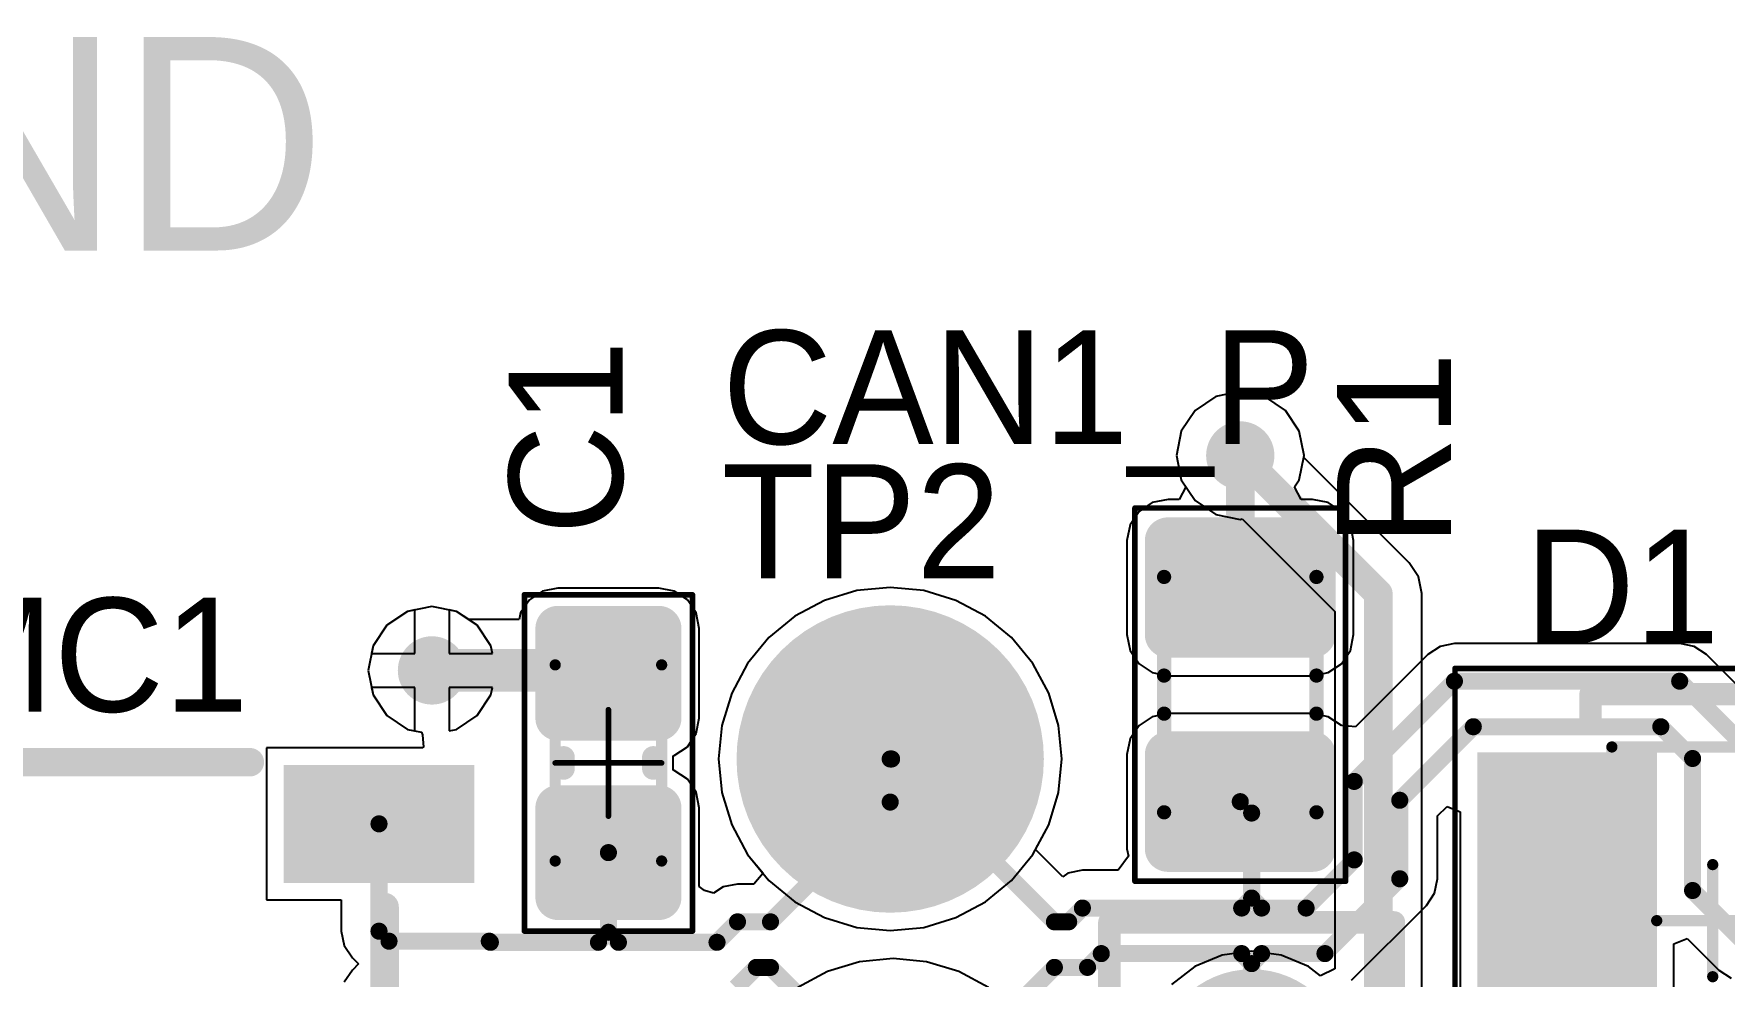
# Model space of a CAD drawing. Header units: millimetres. Extents: x 0 to 3.1, y 0 to 2.57.
# Drawn here: x 1.55 to 2.144, y 1.643 to 1.974 of the extents above; entities that cross this region are included whole.
import ezdxf

# ---------------------------------------------------------------- set-up
doc = ezdxf.new("R2010")
doc.units = ezdxf.units.MM
doc.header["$MEASUREMENT"] = 0
for name, color, linetype in [('BottomLayer', 5, 'Continuous'), ('BottomSolder', 6, 'Continuous'), ('Mechanical13', 56, 'Continuous'), ('Mechanical15', 56, 'Continuous'), ('Mechanical4', 56, 'Continuous'), ('MultiLayer', 9, 'Continuous'), ('PadHoleLayer', 156, 'Continuous'), ('TopLayer', 1, 'Continuous'), ('TopOverlay', 2, 'Continuous'), ('TopPaste', 8, 'Continuous'), ('TopSolder', 216, 'Continuous'), ('ViaHoleLayer', 16, 'Continuous')]:
    doc.layers.add(name, color=color, linetype=linetype)

# ---------------------------------------------------------------- blocks, each defined once
blk = doc.blocks.new('TESTPOINT_LOOP_22')
at = {"layer": 'BottomLayer', "const_width": 0.05}
blk.add_lwpolyline([(-0.025, 0.007, 1), (0.025, 0.007, 1)], format="xyb", close=True, dxfattribs=at)
at = {"layer": 'BottomSolder', "const_width": 0.054}
blk.add_lwpolyline([(-0.027, 0.007, 1), (0.027, 0.007, 1)], format="xyb", close=True, dxfattribs=at)
at = {"layer": 'MultiLayer', "const_width": 0.05}
blk.add_lwpolyline([(-0.025, 0.007, 1), (0.025, 0.007, 1)], format="xyb", close=True, dxfattribs=at)
at = {"layer": 'PadHoleLayer', "const_width": 0.02008}
blk.add_lwpolyline([(-0.01004, 0.007, 1), (0.01004, 0.007, 1)], format="xyb", close=True, dxfattribs=at)
at = {"layer": 'TopLayer', "const_width": 0.05}
blk.add_lwpolyline([(-0.025, 0.007, 1), (0.025, 0.007, 1)], format="xyb", close=True, dxfattribs=at)
at = {"layer": 'TopSolder', "const_width": 0.054}
blk.add_lwpolyline([(-0.027, 0.007, 1), (0.027, 0.007, 1)], format="xyb", close=True, dxfattribs=at)
blk = doc.blocks.new('RESC2012X60N_28')
at = {"layer": 'Mechanical15', "const_width": 0.00197}
for points in [[(-0.06555, 0.03701), (-0.06555, -0.03701)], [(-0.06555, 0.03701), (0.06555, 0.03701)], [(0.06555, 0.03701), (0.06555, -0.03701)], [(-0.06555, -0.03701), (0.06555, -0.03701)]]:
    blk.add_lwpolyline(points, dxfattribs=at)
at = {"layer": 'Mechanical15', "const_width": 0.000984}
for points in [[(-0.06604, 0.03701, 1), (-0.06506, 0.03701, 1)], [(-0.06604, 0.03701, 1), (-0.06506, 0.03701, 1)], [(0.06506, 0.03701, 1), (0.06604, 0.03701, 1)], [(0.06506, 0.03701, 1), (0.06604, 0.03701, 1)], [(-0.06604, -0.03701, 1), (-0.06506, -0.03701, 1)], [(-0.06604, -0.03701, 1), (-0.06506, -0.03701, 1)], [(0.06506, -0.03701, 1), (0.06604, -0.03701, 1)], [(0.06506, -0.03701, 1), (0.06604, -0.03701, 1)]]:
    blk.add_lwpolyline(points, format="xyb", close=True, dxfattribs=at)
at = {"layer": 'Mechanical4', "const_width": 0.005}
for points in [[(-0.04134, 0.02677), (-0.04134, -0.02677)], [(-0.04134, 0.02677), (0.04134, 0.02677)], [(-0.04134, 0.02677), (-0.04134, -0.02677)], [(-0.04134, 0.02677), (0.04134, 0.02677)], [(0.04134, 0.02677), (0.04134, -0.02677)], [(0.04134, 0.02677), (0.04134, -0.02677)], [(-0.04134, -0.02677), (0.04134, -0.02677)], [(-0.04134, -0.02677), (0.04134, -0.02677)]]:
    blk.add_lwpolyline(points, dxfattribs=at)
at = {"layer": 'Mechanical4', "const_width": 0.0025}
for points in [[(-0.04259, 0.02677, 1), (-0.04009, 0.02677, 1)], [(-0.04259, 0.02677, 1), (-0.04009, 0.02677, 1)], [(-0.04259, 0.02677, 1), (-0.04009, 0.02677, 1)], [(-0.04259, 0.02677, 1), (-0.04009, 0.02677, 1)], [(0.04009, 0.02677, 1), (0.04259, 0.02677, 1)], [(0.04009, 0.02677, 1), (0.04259, 0.02677, 1)], [(0.04009, 0.02677, 1), (0.04259, 0.02677, 1)], [(0.04009, 0.02677, 1), (0.04259, 0.02677, 1)], [(-0.04259, -0.02677, 1), (-0.04009, -0.02677, 1)], [(-0.04259, -0.02677, 1), (-0.04009, -0.02677, 1)], [(-0.04259, -0.02677, 1), (-0.04009, -0.02677, 1)], [(-0.04259, -0.02677, 1), (-0.04009, -0.02677, 1)], [(0.04009, -0.02677, 1), (0.04259, -0.02677, 1)], [(0.04009, -0.02677, 1), (0.04259, -0.02677, 1)], [(0.04009, -0.02677, 1), (0.04259, -0.02677, 1)], [(0.04009, -0.02677, 1), (0.04259, -0.02677, 1)]]:
    blk.add_lwpolyline(points, format="xyb", close=True, dxfattribs=at)
at = {"layer": 'TopLayer', "const_width": 0.00413}
for points in [[(-0.0562, 0.02539, 1), (-0.05207, 0.02539, 1)], [(-0.02313, 0.02539, 1), (-0.019, 0.02539, 1)], [(0.019, 0.02539, 1), (0.02313, 0.02539, 1)], [(0.05207, 0.02539, 1), (0.0562, 0.02539, 1)], [(-0.0562, -0.02539, 1), (-0.05207, -0.02539, 1)], [(-0.02313, -0.02539, 1), (-0.019, -0.02539, 1)], [(0.019, -0.02539, 1), (0.02313, -0.02539, 1)], [(0.05207, -0.02539, 1), (0.0562, -0.02539, 1)]]:
    blk.add_lwpolyline(points, format="xyb", close=True, dxfattribs=at)
at = {"layer": 'TopLayer'}
for points in [[(-0.05827, -0.02539), (-0.01693, -0.02539), (-0.05827, 0.02539), (-0.01693, 0.02539)], [(-0.05413, -0.02953), (-0.02106, -0.02953), (-0.05413, 0.02953), (-0.02106, 0.02953)], [(0.01693, -0.02539), (0.05827, -0.02539), (0.01693, 0.02539), (0.05827, 0.02539)], [(0.02106, -0.02953), (0.05413, -0.02953), (0.02106, 0.02953), (0.05413, 0.02953)]]:
    blk.add_solid(points, dxfattribs=at)
at = {"layer": 'TopOverlay', "const_width": 0.005}
for points in [[(-0.00669, 0.02677), (0.00669, 0.02677)], [(-0.00669, -0.02677), (0.00669, -0.02677)]]:
    blk.add_lwpolyline(points, dxfattribs=at)
at = {"layer": 'TopOverlay', "const_width": 0.0025}
for points in [[(-0.00794, 0.02677, 1), (-0.00544, 0.02677, 1)], [(0.00544, 0.02677, 1), (0.00794, 0.02677, 1)], [(-0.00794, -0.02677, 1), (-0.00544, -0.02677, 1)], [(0.00544, -0.02677, 1), (0.00794, -0.02677, 1)]]:
    blk.add_lwpolyline(points, format="xyb", close=True, dxfattribs=at)
at = {"layer": 'TopPaste', "const_width": 0.00413}
for points in [[(-0.0562, 0.02539, 1), (-0.05207, 0.02539, 1)], [(-0.02313, 0.02539, 1), (-0.019, 0.02539, 1)], [(0.019, 0.02539, 1), (0.02313, 0.02539, 1)], [(0.05207, 0.02539, 1), (0.0562, 0.02539, 1)], [(-0.0562, -0.02539, 1), (-0.05207, -0.02539, 1)], [(-0.02313, -0.02539, 1), (-0.019, -0.02539, 1)], [(0.019, -0.02539, 1), (0.02313, -0.02539, 1)], [(0.05207, -0.02539, 1), (0.0562, -0.02539, 1)]]:
    blk.add_lwpolyline(points, format="xyb", close=True, dxfattribs=at)
at = {"layer": 'TopPaste'}
for points in [[(-0.05827, -0.02539), (-0.01693, -0.02539), (-0.05827, 0.02539), (-0.01693, 0.02539)], [(-0.05413, -0.02953), (-0.02106, -0.02953), (-0.05413, 0.02953), (-0.02106, 0.02953)], [(0.01693, -0.02539), (0.05827, -0.02539), (0.01693, 0.02539), (0.05827, 0.02539)], [(0.02106, -0.02953), (0.05413, -0.02953), (0.02106, 0.02953), (0.05413, 0.02953)]]:
    blk.add_solid(points, dxfattribs=at)
at = {"layer": 'TopSolder', "const_width": 0.00813}
for points in [[(-0.0582, 0.02539, 1), (-0.05007, 0.02539, 1)], [(-0.02513, 0.02539, 1), (-0.017, 0.02539, 1)], [(0.017, 0.02539, 1), (0.02513, 0.02539, 1)], [(0.05007, 0.02539, 1), (0.0582, 0.02539, 1)], [(-0.0582, -0.02539, 1), (-0.05007, -0.02539, 1)], [(-0.02513, -0.02539, 1), (-0.017, -0.02539, 1)], [(0.017, -0.02539, 1), (0.02513, -0.02539, 1)], [(0.05007, -0.02539, 1), (0.0582, -0.02539, 1)]]:
    blk.add_lwpolyline(points, format="xyb", close=True, dxfattribs=at)
at = {"layer": 'TopSolder'}
for points in [[(-0.05413, -0.03353), (-0.02106, -0.03353), (-0.05413, 0.03353), (-0.02106, 0.03353)], [(0.02106, -0.03353), (0.05413, -0.03353), (0.02106, 0.03353), (0.05413, 0.03353)], [(-0.06227, -0.02539), (-0.01293, -0.02539), (-0.06227, 0.02539), (-0.01293, 0.02539)], [(0.01293, -0.02539), (0.06227, -0.02539), (0.01293, 0.02539), (0.06227, 0.02539)]]:
    blk.add_solid(points, dxfattribs=at)
blk = doc.blocks.new('HDR1X2_37')
at = {"layer": 'BottomLayer', "const_width": 0.02953}
blk.add_lwpolyline([(0.08524, 0, 1), (0.11476, 0, 1)], format="xyb", close=True, dxfattribs=at)
at = {"layer": 'BottomLayer'}
blk.add_solid([(-0.02953, -0.02953), (0.02953, -0.02953), (-0.02953, 0.02953), (0.02953, 0.02953)], dxfattribs=at)
at = {"layer": 'BottomSolder', "const_width": 0.03353}
blk.add_lwpolyline([(0.08324, 0, 1), (0.11676, 0, 1)], format="xyb", close=True, dxfattribs=at)
at = {"layer": 'BottomSolder'}
blk.add_solid([(-0.03353, -0.03353), (0.03353, -0.03353), (-0.03353, 0.03353), (0.03353, 0.03353)], dxfattribs=at)
at = {"layer": 'MultiLayer', "const_width": 0.02953}
blk.add_lwpolyline([(0.08524, 0, 1), (0.11476, 0, 1)], format="xyb", close=True, dxfattribs=at)
at = {"layer": 'MultiLayer'}
blk.add_solid([(-0.02953, -0.02953), (0.02953, -0.02953), (-0.02953, 0.02953), (0.02953, 0.02953)], dxfattribs=at)
at = {"layer": 'PadHoleLayer', "const_width": 0.01772}
for points in [[(-0.00886, 0, 1), (0.00886, 0, 1)], [(0.09114, 0, 1), (0.10886, 0, 1)]]:
    blk.add_lwpolyline(points, format="xyb", close=True, dxfattribs=at)
at = {"layer": 'TopLayer', "const_width": 0.02953}
blk.add_lwpolyline([(0.08524, 0, 1), (0.11476, 0, 1)], format="xyb", close=True, dxfattribs=at)
at = {"layer": 'TopLayer'}
blk.add_solid([(-0.02953, -0.02953), (0.02953, -0.02953), (-0.02953, 0.02953), (0.02953, 0.02953)], dxfattribs=at)
at = {"layer": 'TopOverlay', "const_width": 0.00787}
for points in [[(-0.05, 0.05), (0.15, 0.05)], [(-0.05, 0.05), (-0.05, -0.05)], [(0.15, 0.05), (0.15, -0.05)], [(-0.05, -0.05), (0.15, -0.05)]]:
    blk.add_lwpolyline(points, dxfattribs=at)
at = {"layer": 'TopOverlay', "const_width": 0.00394}
for points in [[(-0.05197, 0.05, 1), (-0.04803, 0.05, 1)], [(-0.05197, 0.05, 1), (-0.04803, 0.05, 1)], [(0.14803, 0.05, 1), (0.15197, 0.05, 1)], [(0.14803, 0.05, 1), (0.15197, 0.05, 1)], [(-0.05197, -0.05, 1), (-0.04803, -0.05, 1)], [(-0.05197, -0.05, 1), (-0.04803, -0.05, 1)], [(0.14803, -0.05, 1), (0.15197, -0.05, 1)], [(0.14803, -0.05, 1), (0.15197, -0.05, 1)]]:
    blk.add_lwpolyline(points, format="xyb", close=True, dxfattribs=at)
at = {"layer": 'TopSolder', "const_width": 0.03353}
blk.add_lwpolyline([(0.08324, 0, 1), (0.11676, 0, 1)], format="xyb", close=True, dxfattribs=at)
at = {"layer": 'TopSolder'}
blk.add_solid([(-0.03353, -0.03353), (0.03353, -0.03353), (-0.03353, 0.03353), (0.03353, 0.03353)], dxfattribs=at)
blk = doc.blocks.new('TVS_DIODE_CAN_43')
at = {"layer": 'Mechanical13', "const_width": 0.00394}
for points in [[(-0.03543, 0.06102), (-0.03543, -0.06102)], [(0.03543, 0.06102), (-0.03543, 0.06102)], [(0.03543, 0.06102), (0.03543, -0.06102)], [(0.03543, -0.06102), (-0.03543, -0.06102)]]:
    blk.add_lwpolyline(points, dxfattribs=at)
at = {"layer": 'Mechanical13', "const_width": 0.00197}
for points in [[(-0.03642, 0.06102, 1), (-0.03445, 0.06102, 1)], [(-0.03642, 0.06102, 1), (-0.03445, 0.06102, 1)], [(0.03445, 0.06102, 1), (0.03642, 0.06102, 1)], [(0.03445, 0.06102, 1), (0.03642, 0.06102, 1)], [(-0.03642, -0.06102, 1), (-0.03445, -0.06102, 1)], [(-0.03642, -0.06102, 1), (-0.03445, -0.06102, 1)], [(0.03445, -0.06102, 1), (0.03642, -0.06102, 1)], [(0.03445, -0.06102, 1), (0.03642, -0.06102, 1)]]:
    blk.add_lwpolyline(points, format="xyb", close=True, dxfattribs=at)
at = {"layer": 'Mechanical15'}
for points, const_width in [([(-0.09055, 0.08858), (-0.09055, -0.08858)], 0.00197), ([(0.09055, 0.08858), (-0.09055, 0.08858)], 0.00197), ([(0.09055, 0.08858), (0.09055, -0.08858)], 0.00197), ([(0, 0.01969), (0, -0.01969)], 0.00394), ([(0.01969, 0), (-0.01969, 0)], 0.00394), ([(0.09055, -0.08858), (-0.09055, -0.08858)], 0.00197)]:
    blk.add_lwpolyline(points, dxfattribs=dict(at, const_width=const_width))
for points, const_width in [([(-0.09104, 0.08858, 1), (-0.09006, 0.08858, 1)], 0.000984), ([(-0.09104, 0.08858, 1), (-0.09006, 0.08858, 1)], 0.000984), ([(0.09006, 0.08858, 1), (0.09104, 0.08858, 1)], 0.000984), ([(0.09006, 0.08858, 1), (0.09104, 0.08858, 1)], 0.000984), ([(-0.00098, 0.01969, 1), (0.00098, 0.01969, 1)], 0.00197), ([(-0.02067, 0, 1), (-0.0187, 0, 1)], 0.00197), ([(0.0187, 0, 1), (0.02067, 0, 1)], 0.00197), ([(-0.00098, -0.01969, 1), (0.00098, -0.01969, 1)], 0.00197), ([(-0.09104, -0.08858, 1), (-0.09006, -0.08858, 1)], 0.000984), ([(-0.09104, -0.08858, 1), (-0.09006, -0.08858, 1)], 0.000984), ([(0.09006, -0.08858, 1), (0.09104, -0.08858, 1)], 0.000984), ([(0.09006, -0.08858, 1), (0.09104, -0.08858, 1)], 0.000984)]:
    blk.add_lwpolyline(points, format="xyb", close=True, dxfattribs=dict(at, const_width=const_width))
at = {"layer": 'TopLayer'}
for points in [[(-0.02362, 0.01969), (-0.02362, 0.06693), (-0.07874, 0.01969), (-0.07874, 0.06693)], [(0.07874, -0.05512), (0.07874, 0.05512), (0.02362, -0.05512), (0.02362, 0.05512)], [(-0.02362, -0.06693), (-0.02362, -0.01969), (-0.07874, -0.06693), (-0.07874, -0.01969)]]:
    blk.add_solid(points, dxfattribs=at)
at = {"layer": 'TopOverlay'}
for points, const_width in [([(-0.05413, 0.08858, 1), (-0.06398, 0.08858, 1)], 0.00984), ([(-0.06644, 0.08858, 1), (-0.06152, 0.08858, 1)], 0.00492), ([(-0.05659, 0.08858, 1), (-0.05167, 0.08858, 1)], 0.00492), ([(-0.0374, 0.07953, 1), (-0.03346, 0.07953, 1)], 0.00394), ([(0.04094, 0.07953, 1), (0.04488, 0.07953, 1)], 0.00394), ([(0.04094, 0.07953, 1), (0.04488, 0.07953, 1)], 0.00394), ([(0.04094, 0.07087, 1), (0.04488, 0.07087, 1)], 0.00394), ([(0.04094, -0.07087, 1), (0.04488, -0.07087, 1)], 0.00394), ([(-0.0374, -0.07953, 1), (-0.03346, -0.07953, 1)], 0.00394), ([(0.04094, -0.07953, 1), (0.04488, -0.07953, 1)], 0.00394), ([(0.04094, -0.07953, 1), (0.04488, -0.07953, 1)], 0.00394)]:
    blk.add_lwpolyline(points, format="xyb", close=True, dxfattribs=dict(at, const_width=const_width))
at = {"layer": 'TopOverlay', "const_width": 0.00787}
for points in [[(0.04291, 0.07953), (-0.03543, 0.07953)], [(0.04291, 0.07953), (0.04291, 0.07087)], [(0.04291, -0.07087), (0.04291, -0.07953)], [(0.04291, -0.07953), (-0.03543, -0.07953)]]:
    blk.add_lwpolyline(points, dxfattribs=at)
at = {"layer": 'TopPaste'}
for points in [[(-0.02362, 0.01969), (-0.02362, 0.06693), (-0.07874, 0.01969), (-0.07874, 0.06693)], [(0.07874, -0.05512), (0.07874, 0.05512), (0.02362, -0.05512), (0.02362, 0.05512)], [(-0.02362, -0.06693), (-0.02362, -0.01969), (-0.07874, -0.06693), (-0.07874, -0.01969)]]:
    blk.add_solid(points, dxfattribs=at)
at = {"layer": 'TopSolder'}
for points in [[(-0.01962, 0.01569), (-0.01962, 0.07093), (-0.08274, 0.01569), (-0.08274, 0.07093)], [(0.08274, -0.05912), (0.08274, 0.05912), (0.01962, -0.05912), (0.01962, 0.05912)], [(-0.01962, -0.07093), (-0.01962, -0.01569), (-0.08274, -0.07093), (-0.08274, -0.01569)]]:
    blk.add_solid(points, dxfattribs=at)
blk = doc.blocks.new('744212510_45')
at = {"layer": 'TopLayer'}
for points in [[(-0.12992, 0.03248), (-0.07087, 0.03248), (-0.12992, 0.06594), (-0.07087, 0.06594)], [(0.07087, 0.03248), (0.12992, 0.03248), (0.07087, 0.06594), (0.12992, 0.06594)], [(-0.12992, -0.06594), (-0.07087, -0.06594), (-0.12992, -0.03248), (-0.07087, -0.03248)], [(0.07087, -0.06594), (0.12992, -0.06594), (0.07087, -0.03248), (0.12992, -0.03248)]]:
    blk.add_solid(points, dxfattribs=at)
at = {"layer": 'TopOverlay', "const_width": 0.01}
for points in [[(-0.055, 0.07087), (0.055, 0.07087)], [(-0.10236, -0.02), (-0.10236, 0.02)], [(0.10236, -0.02), (0.10236, 0.02)], [(-0.055, -0.07087), (0.055, -0.07087)]]:
    blk.add_lwpolyline(points, dxfattribs=at)
at = {"layer": 'TopOverlay', "const_width": 0.005}
for points in [[(-0.0575, 0.07087, 1), (-0.0525, 0.07087, 1)], [(0.0525, 0.07087, 1), (0.0575, 0.07087, 1)], [(-0.10486, 0.02, 1), (-0.09986, 0.02, 1)], [(0.09986, 0.02, 1), (0.10486, 0.02, 1)], [(-0.10486, -0.02, 1), (-0.09986, -0.02, 1)], [(0.09986, -0.02, 1), (0.10486, -0.02, 1)], [(-0.0575, -0.07087, 1), (-0.0525, -0.07087, 1)], [(0.0525, -0.07087, 1), (0.0575, -0.07087, 1)]]:
    blk.add_lwpolyline(points, format="xyb", close=True, dxfattribs=at)
at = {"layer": 'TopPaste'}
for points in [[(-0.12992, 0.03248), (-0.07087, 0.03248), (-0.12992, 0.06594), (-0.07087, 0.06594)], [(0.07087, 0.03248), (0.12992, 0.03248), (0.07087, 0.06594), (0.12992, 0.06594)], [(-0.12992, -0.06594), (-0.07087, -0.06594), (-0.12992, -0.03248), (-0.07087, -0.03248)], [(0.07087, -0.06594), (0.12992, -0.06594), (0.07087, -0.03248), (0.12992, -0.03248)]]:
    blk.add_solid(points, dxfattribs=at)
at = {"layer": 'TopSolder'}
for points in [[(-0.13392, 0.02848), (-0.06687, 0.02848), (-0.13392, 0.06994), (-0.06687, 0.06994)], [(0.06687, 0.02848), (0.13392, 0.02848), (0.06687, 0.06994), (0.13392, 0.06994)], [(-0.13392, -0.06994), (-0.06687, -0.06994), (-0.13392, -0.02848), (-0.06687, -0.02848)], [(0.06687, -0.06994), (0.13392, -0.06994), (0.06687, -0.02848), (0.13392, -0.02848)]]:
    blk.add_solid(points, dxfattribs=at)
blk = doc.blocks.new('CAPC0603_1608_55_N_51')
at = {"layer": 'Mechanical13', "const_width": 0.00394}
for points in [[(0.03445, 0.0187), (-0.03445, 0.0187)], [(-0.03445, -0.0187), (-0.03445, 0.0187)], [(0.03445, -0.0187), (0.03445, 0.0187)], [(0.03445, -0.0187), (-0.03445, -0.0187)]]:
    blk.add_lwpolyline(points, dxfattribs=at)
at = {"layer": 'Mechanical13', "const_width": 0.00197}
for points in [[(-0.03543, 0.0187, 1), (-0.03346, 0.0187, 1)], [(-0.03543, 0.0187, 1), (-0.03346, 0.0187, 1)], [(0.03346, 0.0187, 1), (0.03543, 0.0187, 1)], [(0.03346, 0.0187, 1), (0.03543, 0.0187, 1)], [(-0.03543, -0.0187, 1), (-0.03346, -0.0187, 1)], [(-0.03543, -0.0187, 1), (-0.03346, -0.0187, 1)], [(0.03346, -0.0187, 1), (0.03543, -0.0187, 1)], [(0.03346, -0.0187, 1), (0.03543, -0.0187, 1)]]:
    blk.add_lwpolyline(points, format="xyb", close=True, dxfattribs=at)
at = {"layer": 'Mechanical15', "const_width": 0.00197}
for points in [[(0.05906, 0.02953), (-0.05906, 0.02953)], [(-0.05906, -0.02953), (-0.05906, 0.02953)], [(0.05906, -0.02953), (0.05906, 0.02953)], [(0, -0.0187), (0, 0.0187)], [(0.0187, 0), (-0.0187, 0)], [(0.05906, -0.02953), (-0.05906, -0.02953)]]:
    blk.add_lwpolyline(points, dxfattribs=at)
at = {"layer": 'Mechanical15', "const_width": 0.000984}
for points in [[(-0.05955, 0.02953, 1), (-0.05856, 0.02953, 1)], [(-0.05955, 0.02953, 1), (-0.05856, 0.02953, 1)], [(0.05856, 0.02953, 1), (0.05955, 0.02953, 1)], [(0.05856, 0.02953, 1), (0.05955, 0.02953, 1)], [(-0.00049, 0.0187, 1), (0.00049, 0.0187, 1)], [(-0.01919, 0, 1), (-0.01821, 0, 1)], [(0.01821, 0, 1), (0.01919, 0, 1)], [(-0.00049, -0.0187, 1), (0.00049, -0.0187, 1)], [(-0.05955, -0.02953, 1), (-0.05856, -0.02953, 1)], [(-0.05955, -0.02953, 1), (-0.05856, -0.02953, 1)], [(0.05856, -0.02953, 1), (0.05955, -0.02953, 1)], [(0.05856, -0.02953, 1), (0.05955, -0.02953, 1)]]:
    blk.add_lwpolyline(points, format="xyb", close=True, dxfattribs=at)
at = {"layer": 'TopLayer', "const_width": 0.00394}
for points in [[(-0.04921, 0.01772, 1), (-0.04528, 0.01772, 1)], [(-0.01772, 0.01772, 1), (-0.01378, 0.01772, 1)], [(0.01378, 0.01772, 1), (0.01772, 0.01772, 1)], [(0.04528, 0.01772, 1), (0.04921, 0.01772, 1)], [(-0.04921, -0.01772, 1), (-0.04528, -0.01772, 1)], [(-0.01772, -0.01772, 1), (-0.01378, -0.01772, 1)], [(0.01378, -0.01772, 1), (0.01772, -0.01772, 1)], [(0.04528, -0.01772, 1), (0.04921, -0.01772, 1)]]:
    blk.add_lwpolyline(points, format="xyb", close=True, dxfattribs=at)
at = {"layer": 'TopLayer'}
for points in [[(-0.01575, -0.02165), (-0.01575, 0.02165), (-0.04724, -0.02165), (-0.04724, 0.02165)], [(0.04724, -0.02165), (0.04724, 0.02165), (0.01575, -0.02165), (0.01575, 0.02165)], [(-0.01181, -0.01772), (-0.01181, 0.01772), (-0.05118, -0.01772), (-0.05118, 0.01772)], [(0.05118, -0.01772), (0.05118, 0.01772), (0.01181, -0.01772), (0.01181, 0.01772)]]:
    blk.add_solid(points, dxfattribs=at)
at = {"layer": 'TopOverlay', "const_width": 0.00394}
for points in [[(-0.00394, 0.01575, 1), (0, 0.01575, 1)], [(0, 0.01575, 1), (0.00394, 0.01575, 1)], [(-0.00394, -0.01575, 1), (0, -0.01575, 1)], [(0, -0.01575, 1), (0.00394, -0.01575, 1)]]:
    blk.add_lwpolyline(points, format="xyb", close=True, dxfattribs=at)
at = {"layer": 'TopOverlay', "const_width": 0.00787}
for points in [[(0.00197, 0.01575), (-0.00197, 0.01575)], [(0.00197, -0.01575), (-0.00197, -0.01575)]]:
    blk.add_lwpolyline(points, dxfattribs=at)
at = {"layer": 'TopPaste', "const_width": 0.00394}
for points in [[(-0.04921, 0.01772, 1), (-0.04528, 0.01772, 1)], [(-0.01772, 0.01772, 1), (-0.01378, 0.01772, 1)], [(0.01378, 0.01772, 1), (0.01772, 0.01772, 1)], [(0.04528, 0.01772, 1), (0.04921, 0.01772, 1)], [(-0.04921, -0.01772, 1), (-0.04528, -0.01772, 1)], [(-0.01772, -0.01772, 1), (-0.01378, -0.01772, 1)], [(0.01378, -0.01772, 1), (0.01772, -0.01772, 1)], [(0.04528, -0.01772, 1), (0.04921, -0.01772, 1)]]:
    blk.add_lwpolyline(points, format="xyb", close=True, dxfattribs=at)
at = {"layer": 'TopPaste'}
for points in [[(-0.01575, -0.02165), (-0.01575, 0.02165), (-0.04724, -0.02165), (-0.04724, 0.02165)], [(0.04724, -0.02165), (0.04724, 0.02165), (0.01575, -0.02165), (0.01575, 0.02165)], [(-0.01181, -0.01772), (-0.01181, 0.01772), (-0.05118, -0.01772), (-0.05118, 0.01772)], [(0.05118, -0.01772), (0.05118, 0.01772), (0.01181, -0.01772), (0.01181, 0.01772)]]:
    blk.add_solid(points, dxfattribs=at)
at = {"layer": 'TopSolder', "const_width": 0.00794}
for points in [[(-0.05121, 0.01772, 1), (-0.04328, 0.01772, 1)], [(-0.01972, 0.01772, 1), (-0.01178, 0.01772, 1)], [(0.01178, 0.01772, 1), (0.01972, 0.01772, 1)], [(0.04328, 0.01772, 1), (0.05121, 0.01772, 1)], [(-0.05121, -0.01772, 1), (-0.04328, -0.01772, 1)], [(-0.01972, -0.01772, 1), (-0.01178, -0.01772, 1)], [(0.01178, -0.01772, 1), (0.01972, -0.01772, 1)], [(0.04328, -0.01772, 1), (0.05121, -0.01772, 1)]]:
    blk.add_lwpolyline(points, format="xyb", close=True, dxfattribs=at)
at = {"layer": 'TopSolder'}
for points in [[(-0.01575, -0.02565), (-0.01575, 0.02565), (-0.04724, -0.02565), (-0.04724, 0.02565)], [(0.04724, -0.02565), (0.04724, 0.02565), (0.01575, -0.02565), (0.01575, 0.02565)], [(-0.00781, -0.01772), (-0.00781, 0.01772), (-0.05518, -0.01772), (-0.05518, 0.01772)], [(0.05518, -0.01772), (0.05518, 0.01772), (0.00781, -0.01772), (0.00781, 0.01772)]]:
    blk.add_solid(points, dxfattribs=at)

msp = doc.modelspace()

# ---------------------------------------------------------------- linework, layer by layer
at = {"layer": 'BottomLayer'}
for p, q in [((1.974, 1.84843), (1.96542, 1.84672)), ((1.98258, 1.84672), (1.974, 1.84843)), ((1.95814, 1.84186), (1.95328, 1.83458)), ((1.96542, 1.84672), (1.95814, 1.84186)), ((1.98986, 1.84186), (1.98258, 1.84672)), ((1.99472, 1.83458), (1.98986, 1.84186)), ((1.95328, 1.83458), (1.95157, 1.826)), ((1.99643, 1.826), (1.99472, 1.83458)), ((1.95157, 1.826), (1.95328, 1.81742)), ((1.9963, 1.82533), (1.99643, 1.826)), ((2.03334, 1.78829), (1.9963, 1.82533)), ((1.95328, 1.81742), (1.95814, 1.81014)), ((1.95814, 1.81014), (1.96542, 1.80528)), ((1.96542, 1.80528), (1.974, 1.80357)), ((1.974, 1.80357), (1.97467, 1.8037)), ((1.97467, 1.8037), (2.00723, 1.77114)), ((2.03666, 1.78333), (2.03334, 1.78829)), ((2.03782, 1.77747), (2.03666, 1.78333)), ((1.83924, 1.77852), (1.82793, 1.77509)), ((1.851, 1.77968), (1.83924, 1.77852)), ((1.86276, 1.77852), (1.851, 1.77968)), ((1.87407, 1.77509), (1.86276, 1.77852)), ((2.03782, 1.59356), (2.03782, 1.77747)), ((1.68142, 1.77123), (1.67414, 1.76636)), ((1.684, 1.77174), (1.68142, 1.77123)), ((1.684, 1.7565), (1.684, 1.77174)), ((1.69858, 1.77123), (1.696, 1.77174)), ((1.696, 1.77174), (1.696, 1.7565)), ((1.70586, 1.76636), (1.69858, 1.77123)), ((1.82793, 1.77509), (1.8175, 1.76952)), ((1.8845, 1.76952), (1.87407, 1.77509)), ((2.00723, 1.77114), (2.00723, 1.64569)), ((1.67414, 1.76636), (1.66928, 1.75909)), ((1.71072, 1.75909), (1.70586, 1.76636)), ((1.8175, 1.76952), (1.80837, 1.76202)), ((1.89363, 1.76202), (1.8845, 1.76952)), ((1.66928, 1.75909), (1.66876, 1.7565)), ((1.71124, 1.7565), (1.71072, 1.75909)), ((1.80837, 1.76202), (1.80087, 1.75288)), ((1.90113, 1.75288), (1.89363, 1.76202)), ((1.66876, 1.7565), (1.684, 1.7565)), ((1.696, 1.7565), (1.71124, 1.7565)), ((1.80087, 1.75288), (1.7953, 1.74246)), ((1.9067, 1.74246), (1.90113, 1.75288)), ((1.684, 1.7445), (1.66876, 1.7445)), ((1.66876, 1.7445), (1.66928, 1.74192)), ((1.66928, 1.74192), (1.67414, 1.73464)), ((1.684, 1.72927), (1.684, 1.7445)), ((1.71124, 1.7445), (1.696, 1.7445)), ((1.696, 1.7445), (1.696, 1.72927)), ((1.70586, 1.73464), (1.71072, 1.74192)), ((1.71072, 1.74192), (1.71124, 1.7445)), ((1.7953, 1.74246), (1.79187, 1.73115)), ((1.91013, 1.73115), (1.9067, 1.74246)), ((1.67414, 1.73464), (1.68142, 1.72978)), ((1.69858, 1.72978), (1.70586, 1.73464)), ((1.68142, 1.72978), (1.684, 1.72927)), ((1.696, 1.72927), (1.69858, 1.72978)), ((1.79187, 1.73115), (1.79071, 1.71939)), ((1.91129, 1.71939), (1.91013, 1.73115)), ((1.79071, 1.71939), (1.79187, 1.70762)), ((1.91013, 1.70762), (1.91129, 1.71939)), ((1.79187, 1.70762), (1.7953, 1.69631)), ((1.9067, 1.69631), (1.91013, 1.70762)), ((1.7953, 1.69631), (1.80087, 1.68589)), ((1.90113, 1.68589), (1.9067, 1.69631)), ((1.80087, 1.68589), (1.80837, 1.67675)), ((1.89363, 1.67675), (1.90113, 1.68589)), ((1.80837, 1.67675), (1.8175, 1.66926)), ((1.8845, 1.66926), (1.89363, 1.67675)), ((1.8175, 1.66926), (1.82793, 1.66369)), ((1.87407, 1.66369), (1.8845, 1.66926)), ((1.82793, 1.66369), (1.83924, 1.66025)), ((1.86276, 1.66025), (1.87407, 1.66369)), ((1.83924, 1.66025), (1.851, 1.6591)), ((1.851, 1.6591), (1.86276, 1.66025)), ((1.978, 1.65187), (1.96768, 1.65051)), ((1.98832, 1.65051), (1.978, 1.65187)), ((1.84024, 1.64813), (1.82893, 1.6447)), ((1.852, 1.64929), (1.84024, 1.64813)), ((1.86376, 1.64813), (1.852, 1.64929)), ((1.87507, 1.6447), (1.86376, 1.64813)), ((1.95807, 1.64653), (1.94981, 1.64019)), ((1.96768, 1.65051), (1.95807, 1.64653)), ((1.99793, 1.64653), (1.98832, 1.65051)), ((2.00223, 1.64323), (1.99793, 1.64653)), ((2.00723, 1.64569), (2.00223, 1.64323)), ((1.82893, 1.6447), (1.8185, 1.63913)), ((1.8855, 1.63913), (1.87507, 1.6447))]:
    msp.add_line(p, q, dxfattribs=at)
for points, const_width in [([(1.968, 1.826, 1), (1.98, 1.826, 1)], 0.012), ([(1.9715, 1.826, 1), (1.9765, 1.826, 1)], 0.005), ([(2.02003, 1.77747, 1), (2.02503, 1.77747, 1)], 0.005), ([(2.02003, 1.77747, 1), (2.02503, 1.77747, 1)], 0.005), ([(1.684, 1.7505, 1), (1.696, 1.7505, 1)], 0.012)]:
    msp.add_lwpolyline(points, format="xyb", close=True, dxfattribs=dict(at, const_width=const_width))
at = {"layer": 'BottomLayer', "const_width": 0.01}
for points in [[(1.974, 1.826), (2.02253, 1.77747)], [(2.02253, 1.59356), (2.02253, 1.77747)]]:
    msp.add_lwpolyline(points, dxfattribs=at)
at = {"layer": 'MultiLayer', "const_width": 0.012}
for points in [[(1.968, 1.826, 1), (1.98, 1.826, 1)], [(1.684, 1.7505, 1), (1.696, 1.7505, 1)]]:
    msp.add_lwpolyline(points, format="xyb", close=True, dxfattribs=at)
at = {"layer": 'TopLayer'}
for p, q in [((1.974, 1.84843), (1.96542, 1.84672)), ((1.98258, 1.84672), (1.974, 1.84843)), ((1.95814, 1.84186), (1.95328, 1.83458)), ((1.96542, 1.84672), (1.95814, 1.84186)), ((1.98986, 1.84186), (1.98258, 1.84672)), ((1.99472, 1.83458), (1.98986, 1.84186)), ((1.95328, 1.83458), (1.95157, 1.826)), ((1.99643, 1.826), (1.99472, 1.83458)), ((1.95157, 1.826), (1.95328, 1.81742)), ((1.99472, 1.81742), (1.99643, 1.826)), ((1.95328, 1.81742), (1.95492, 1.81495)), ((1.99308, 1.81495), (1.99472, 1.81742)), ((1.95492, 1.81495), (1.95256, 1.81054)), ((1.99544, 1.81054), (1.99308, 1.81495)), ((1.93842, 1.80632), (1.93529, 1.80165)), ((1.94309, 1.80945), (1.93842, 1.80632)), ((1.94861, 1.81054), (1.94309, 1.80945)), ((1.95256, 1.81054), (1.94861, 1.81054)), ((1.99939, 1.81054), (1.99544, 1.81054)), ((2.00491, 1.80945), (1.99939, 1.81054)), ((2.00958, 1.80632), (2.00491, 1.80945)), ((2.01271, 1.80165), (2.00958, 1.80632)), ((1.93529, 1.80165), (1.9342, 1.79613)), ((2.0138, 1.79613), (2.01271, 1.80165)), ((1.9342, 1.79613), (1.9342, 1.76306)), ((2.0138, 1.76306), (2.0138, 1.79613)), ((1.72885, 1.77837), (1.72424, 1.77529)), ((1.73428, 1.77945), (1.72885, 1.77837)), ((1.76972, 1.77945), (1.73428, 1.77945)), ((1.77515, 1.77837), (1.76972, 1.77945)), ((1.77976, 1.77529), (1.77515, 1.77837)), ((1.83924, 1.77852), (1.82793, 1.77509)), ((1.851, 1.77968), (1.83924, 1.77852)), ((1.86276, 1.77852), (1.851, 1.77968)), ((1.87407, 1.77509), (1.86276, 1.77852)), ((1.68142, 1.77123), (1.67414, 1.76636)), ((1.69, 1.77293), (1.68142, 1.77123)), ((1.69858, 1.77123), (1.69, 1.77293)), ((1.7029, 1.76835), (1.69858, 1.77123)), ((1.72116, 1.77068), (1.72069, 1.76835)), ((1.72424, 1.77529), (1.72116, 1.77068)), ((1.78284, 1.77068), (1.77976, 1.77529)), ((1.78393, 1.76524), (1.78284, 1.77068)), ((1.82793, 1.77509), (1.8175, 1.76952)), ((1.8845, 1.76952), (1.87407, 1.77509)), ((1.67414, 1.76636), (1.66928, 1.75909)), ((1.72069, 1.76835), (1.7029, 1.76835)), ((1.78393, 1.73375), (1.78393, 1.76524)), ((1.8175, 1.76952), (1.80837, 1.76202)), ((1.89363, 1.76202), (1.8845, 1.76952)), ((1.66928, 1.75909), (1.66757, 1.7505)), ((1.80837, 1.76202), (1.80087, 1.75288)), ((1.90113, 1.75288), (1.89363, 1.76202)), ((1.9342, 1.76306), (1.93529, 1.75755)), ((2.01271, 1.75755), (2.0138, 1.76306)), ((2.04418, 1.75896), (2.03988, 1.75609)), ((2.04925, 1.75997), (2.04418, 1.75896)), ((2.12839, 1.75997), (2.04925, 1.75997)), ((2.13346, 1.75896), (2.12839, 1.75997)), ((2.13776, 1.75609), (2.13346, 1.75896)), ((1.80087, 1.75288), (1.7953, 1.74246)), ((1.9067, 1.74246), (1.90113, 1.75288)), ((1.93529, 1.75755), (1.93842, 1.75287)), ((1.93842, 1.75287), (1.94309, 1.74975)), ((2.00491, 1.74975), (2.00958, 1.75287)), ((2.00958, 1.75287), (2.01271, 1.75755)), ((2.03988, 1.75609), (2.01444, 1.73065)), ((2.15432, 1.73953), (2.13776, 1.75609)), ((1.66757, 1.7505), (1.66928, 1.74192)), ((1.94309, 1.74975), (1.94861, 1.74865)), ((1.94861, 1.74865), (1.99939, 1.74865)), ((1.99939, 1.74865), (2.00491, 1.74975)), ((1.66928, 1.74192), (1.67414, 1.73464)), ((1.7953, 1.74246), (1.79187, 1.73115)), ((1.91013, 1.73115), (1.9067, 1.74246)), ((1.67414, 1.73464), (1.68142, 1.72978)), ((1.94861, 1.73535), (1.94309, 1.73425)), ((1.99939, 1.73535), (1.94861, 1.73535)), ((2.00491, 1.73425), (1.99939, 1.73535)), ((1.68142, 1.72978), (1.68634, 1.7288)), ((1.68634, 1.7288), (1.68667, 1.72792)), ((1.78284, 1.72831), (1.78393, 1.73375)), ((1.79187, 1.73115), (1.79071, 1.71939)), ((1.91129, 1.71939), (1.91013, 1.73115)), ((1.93842, 1.73113), (1.93529, 1.72645)), ((1.94309, 1.73425), (1.93842, 1.73113)), ((2.00958, 1.73113), (2.00491, 1.73425)), ((2.01444, 1.73065), (2.00958, 1.73113)), ((1.68676, 1.72333), (1.63187, 1.72333)), ((1.63187, 1.72333), (1.63187, 1.66987)), ((1.68667, 1.72792), (1.68706, 1.72356)), ((1.68706, 1.72356), (1.68676, 1.72333)), ((1.77515, 1.72062), (1.77976, 1.7237)), ((1.77976, 1.7237), (1.78284, 1.72831)), ((1.93529, 1.72645), (1.9342, 1.72094)), ((1.7748, 1.72055), (1.77515, 1.72062)), ((1.7748, 1.71545), (1.7748, 1.72055)), ((1.79071, 1.71939), (1.79187, 1.70762)), ((1.91013, 1.70762), (1.91129, 1.71939)), ((1.9342, 1.72094), (1.9342, 1.68787)), ((1.77515, 1.71538), (1.7748, 1.71545)), ((1.77976, 1.7123), (1.77515, 1.71538)), ((1.78284, 1.70769), (1.77976, 1.7123)), ((1.78393, 1.70225), (1.78284, 1.70769)), ((1.79187, 1.70762), (1.7953, 1.69631)), ((1.9067, 1.69631), (1.91013, 1.70762)), ((1.78393, 1.67459), (1.78393, 1.70225)), ((2.0433, 1.69939), (2.04664, 1.70274)), ((2.0433, 1.67731), (2.0433, 1.69939)), ((2.04664, 1.70274), (2.05126, 1.70082)), ((2.05126, 1.70082), (2.05126, 1.59748)), ((1.7953, 1.69631), (1.80087, 1.68589)), ((1.90204, 1.68759), (1.9067, 1.69631)), ((1.9116, 1.67803), (1.90204, 1.68759)), ((1.9342, 1.68787), (1.93471, 1.68528)), ((1.80087, 1.68589), (1.80631, 1.67927)), ((1.93471, 1.68528), (1.93112, 1.68028)), ((1.79735, 1.67545), (1.79227, 1.67444)), ((1.80309, 1.67545), (1.79735, 1.67545)), ((1.80631, 1.67927), (1.80309, 1.67545)), ((1.91347, 1.67928), (1.9116, 1.67803)), ((1.91854, 1.68028), (1.91347, 1.67928)), ((1.93112, 1.68028), (1.91854, 1.68028)), ((2.04229, 1.67224), (2.0433, 1.67731)), ((1.63187, 1.66987), (1.65814, 1.66987)), ((1.65814, 1.66987), (1.65814, 1.6589)), ((1.78574, 1.67324), (1.78393, 1.67459)), ((1.78893, 1.6722), (1.78574, 1.67324)), ((1.79227, 1.67444), (1.78893, 1.6722)), ((2.03941, 1.66794), (2.04229, 1.67224)), ((2.01313, 1.64166), (2.03941, 1.66794)), ((1.65814, 1.6589), (1.65915, 1.65383)), ((1.65915, 1.65383), (1.66202, 1.64953)), ((2.12638, 1.65445), (2.131, 1.65636)), ((2.12638, 1.59748), (2.12638, 1.65445)), ((2.131, 1.65636), (2.14214, 1.64523)), ((1.66202, 1.64524), (1.65915, 1.64094)), ((1.66202, 1.64953), (1.66416, 1.64739)), ((1.66416, 1.64739), (1.66202, 1.64524)), ((2.14214, 1.64523), (2.14644, 1.64235))]:
    msp.add_line(p, q, dxfattribs=at)
for points, const_width in [([(1.968, 1.826, 1), (1.98, 1.826, 1)], 0.012), ([(1.9715, 1.826, 1), (1.9765, 1.826, 1)], 0.005), ([(1.9715, 1.7796, 1), (1.9765, 1.7796, 1)], 0.005), ([(1.684, 1.7505, 1), (1.696, 1.7505, 1)], 0.012), ([(1.74524, 1.7525, 1), (1.75274, 1.7525, 1)], 0.0075), ([(1.68625, 1.7505, 1), (1.69375, 1.7505, 1)], 0.0075), ([(1.73924, 1.7505, 1), (1.74674, 1.7505, 1)], 0.0075), ([(1.73924, 1.7505, 1), (1.74674, 1.7505, 1)], 0.0075), ([(1.74124, 1.7485, 1), (1.74874, 1.7485, 1)], 0.0075), ([(1.74124, 1.7485, 1), (1.74874, 1.7485, 1)], 0.0075), ([(1.74649, 1.7525, 1), (1.75149, 1.7525, 1)], 0.005), ([(1.7495, 1.7495, 1), (1.7545, 1.7495, 1)], 0.005), ([(2.04775, 1.74672, 1), (2.05075, 1.74672, 1)], 0.003), ([(2.04775, 1.74672, 1), (2.05075, 1.74672, 1)], 0.003), ([(2.12689, 1.74672, 1), (2.12989, 1.74672, 1)], 0.003), ([(2.12689, 1.74672, 1), (2.12989, 1.74672, 1)], 0.003), ([(2.05438, 1.73072, 1), (2.05738, 1.73072, 1)], 0.003), ([(2.05438, 1.73072, 1), (2.05738, 1.73072, 1)], 0.003), ([(2.12026, 1.73072, 1), (2.12326, 1.73072, 1)], 0.003), ([(2.12026, 1.73072, 1), (2.12326, 1.73072, 1)], 0.003), ([(1.8495, 1.71939, 1), (1.8525, 1.71939, 1)], 0.003), ([(1.8495, 1.71939, 1), (1.8525, 1.71939, 1)], 0.003), ([(1.85, 1.71939, 1), (1.853, 1.71939, 1)], 0.003), ([(1.85, 1.71939, 1), (1.853, 1.71939, 1)], 0.003), ([(2.13142, 1.71956, 1), (2.13442, 1.71956, 1)], 0.003), ([(2.13142, 1.71956, 1), (2.13442, 1.71956, 1)], 0.003), ([(2.01254, 1.71151, 1), (2.01554, 1.71151, 1)], 0.003), ([(2.01254, 1.71151, 1), (2.01554, 1.71151, 1)], 0.003), ([(1.8495, 1.70425, 1), (1.8525, 1.70425, 1)], 0.003), ([(1.8495, 1.70425, 1), (1.8525, 1.70425, 1)], 0.003), ([(1.9725, 1.7044, 1), (1.9755, 1.7044, 1)], 0.003), ([(2.02854, 1.70488, 1), (2.03154, 1.70488, 1)], 0.003), ([(2.02854, 1.70488, 1), (2.03154, 1.70488, 1)], 0.003), ([(1.66989, 1.6966, 1), (1.67289, 1.6966, 1)], 0.003), ([(1.9765, 1.7004, 1), (1.9795, 1.7004, 1)], 0.003), ([(1.9765, 1.7004, 1), (1.9795, 1.7004, 1)], 0.003), ([(2.08507, 1.69016, 1), (2.09257, 1.69016, 1)], 0.0075), ([(1.7505, 1.6865, 1), (1.7535, 1.6865, 1)], 0.003), ([(2.01254, 1.68394, 1), (2.01554, 1.68394, 1)], 0.003), ([(2.01254, 1.68394, 1), (2.01554, 1.68394, 1)], 0.003), ([(2.02854, 1.67731, 1), (2.03154, 1.67731, 1)], 0.003), ([(2.02854, 1.67731, 1), (2.03154, 1.67731, 1)], 0.003), ([(2.13142, 1.67319, 1), (2.13442, 1.67319, 1)], 0.003), ([(2.13142, 1.67319, 1), (2.13442, 1.67319, 1)], 0.003), ([(1.91704, 1.66703, 1), (1.92004, 1.66703, 1)], 0.003), ([(1.91704, 1.66703, 1), (1.92004, 1.66703, 1)], 0.003), ([(1.97299, 1.66703, 1), (1.97599, 1.66703, 1)], 0.003), ([(1.97299, 1.66703, 1), (1.97599, 1.66703, 1)], 0.003), ([(1.9765, 1.67054, 1), (1.9795, 1.67054, 1)], 0.003), ([(1.9765, 1.67054, 1), (1.9795, 1.67054, 1)], 0.003), ([(1.9765, 1.67054, 1), (1.9795, 1.67054, 1)], 0.003), ([(1.98001, 1.66703, 1), (1.98301, 1.66703, 1)], 0.003), ([(1.98001, 1.66703, 1), (1.98301, 1.66703, 1)], 0.003), ([(1.99563, 1.66703, 1), (1.99863, 1.66703, 1)], 0.003), ([(1.99563, 1.66703, 1), (1.99863, 1.66703, 1)], 0.003), ([(2.08507, 1.6626, 1), (2.09257, 1.6626, 1)], 0.0075), ([(2.08507, 1.6626, 1), (2.09257, 1.6626, 1)], 0.0075), ([(1.79585, 1.66219, 1), (1.79885, 1.66219, 1)], 0.003), ([(1.79585, 1.66219, 1), (1.79885, 1.66219, 1)], 0.003), ([(1.80744, 1.66219, 1), (1.81044, 1.66219, 1)], 0.003), ([(1.80744, 1.66219, 1), (1.81044, 1.66219, 1)], 0.003), ([(1.90719, 1.66219, 1), (1.91019, 1.66219, 1)], 0.003), ([(1.90719, 1.66219, 1), (1.91019, 1.66219, 1)], 0.003), ([(1.9122, 1.66219, 1), (1.9152, 1.66219, 1)], 0.003), ([(1.9122, 1.66219, 1), (1.9152, 1.66219, 1)], 0.003), ([(2.07825, 1.65578, 1), (2.08575, 1.65578, 1)], 0.0075), ([(2.07825, 1.65578, 1), (2.08575, 1.65578, 1)], 0.0075), ([(1.66989, 1.6589, 1), (1.67289, 1.6589, 1)], 0.003), ([(1.66989, 1.6589, 1), (1.67289, 1.6589, 1)], 0.003), ([(1.67341, 1.65539, 1), (1.67641, 1.65539, 1)], 0.003), ([(1.67341, 1.65539, 1), (1.67641, 1.65539, 1)], 0.003), ([(1.70863, 1.65539, 1), (1.71163, 1.65539, 1)], 0.003), ([(1.70863, 1.65539, 1), (1.71163, 1.65539, 1)], 0.003), ([(1.70902, 1.655, 1), (1.71202, 1.655, 1)], 0.003), ([(1.70902, 1.655, 1), (1.71202, 1.655, 1)], 0.003), ([(1.74699, 1.655, 1), (1.74999, 1.655, 1)], 0.003), ([(1.74699, 1.655, 1), (1.74999, 1.655, 1)], 0.003), ([(1.7505, 1.65851, 1), (1.7535, 1.65851, 1)], 0.003), ([(1.7505, 1.65851, 1), (1.7535, 1.65851, 1)], 0.003), ([(1.7505, 1.65851, 1), (1.7535, 1.65851, 1)], 0.003), ([(1.75401, 1.655, 1), (1.75701, 1.655, 1)], 0.003), ([(1.75401, 1.655, 1), (1.75701, 1.655, 1)], 0.003), ([(1.78865, 1.655, 1), (1.79165, 1.655, 1)], 0.003), ([(1.78865, 1.655, 1), (1.79165, 1.655, 1)], 0.003), ([(1.92367, 1.65103, 1), (1.92667, 1.65103, 1)], 0.003), ([(1.92367, 1.65103, 1), (1.92667, 1.65103, 1)], 0.003), ([(1.97299, 1.65103, 1), (1.97599, 1.65103, 1)], 0.003), ([(1.97299, 1.65103, 1), (1.97599, 1.65103, 1)], 0.003), ([(1.98001, 1.65103, 1), (1.98301, 1.65103, 1)], 0.003), ([(1.98001, 1.65103, 1), (1.98301, 1.65103, 1)], 0.003), ([(2.00226, 1.65103, 1), (2.00526, 1.65103, 1)], 0.003), ([(2.00226, 1.65103, 1), (2.00526, 1.65103, 1)], 0.003), ([(1.80247, 1.64619, 1), (1.80547, 1.64619, 1)], 0.003), ([(1.80247, 1.64619, 1), (1.80547, 1.64619, 1)], 0.003), ([(1.80744, 1.64619, 1), (1.81044, 1.64619, 1)], 0.003), ([(1.80744, 1.64619, 1), (1.81044, 1.64619, 1)], 0.003), ([(1.90719, 1.64619, 1), (1.91019, 1.64619, 1)], 0.003), ([(1.90719, 1.64619, 1), (1.91019, 1.64619, 1)], 0.003), ([(1.91883, 1.64619, 1), (1.92183, 1.64619, 1)], 0.003), ([(1.91883, 1.64619, 1), (1.92183, 1.64619, 1)], 0.003), ([(1.9765, 1.64751, 1), (1.9795, 1.64751, 1)], 0.003), ([(1.9765, 1.64751, 1), (1.9795, 1.64751, 1)], 0.003), ([(1.9765, 1.64751, 1), (1.9795, 1.64751, 1)], 0.003)]:
    msp.add_lwpolyline(points, format="xyb", close=True, dxfattribs=dict(at, const_width=const_width))
for points, const_width in [([(1.974, 1.7796), (1.974, 1.826)], 0.01), ([(1.74499, 1.7485), (1.74899, 1.7525)], 0.015), ([(1.69, 1.7505), (1.74299, 1.7505)], 0.015), ([(1.74299, 1.7505), (1.74499, 1.7485)], 0.015), ([(1.74899, 1.7525), (1.752, 1.7495)], 0.01), ([(2.01404, 1.71151), (2.04925, 1.74672)], 0.006), ([(2.04925, 1.74672), (2.12839, 1.74672)], 0.006), ([(2.12839, 1.74672), (2.14892, 1.72619)], 0.006), ([(2.03004, 1.70488), (2.05588, 1.73072)], 0.006), ([(2.05588, 1.73072), (2.12176, 1.73072)], 0.006), ([(2.12176, 1.73072), (2.13292, 1.71956)], 0.006), ([(1.851, 1.71939), (1.8515, 1.71939)], 0.006), ([(1.851, 1.70425), (1.851, 1.71939)], 0.006), ([(1.8515, 1.71939), (1.90869, 1.66219)], 0.006), ([(2.13292, 1.67319), (2.13292, 1.71956)], 0.006), ([(2.01404, 1.68394), (2.01404, 1.71151)], 0.006), ([(1.80894, 1.66219), (1.851, 1.70425)], 0.006), ([(1.974, 1.7044), (1.978, 1.7004)], 0.006), ([(2.03004, 1.67731), (2.03004, 1.70488)], 0.006), ([(1.67139, 1.6589), (1.67139, 1.6966)], 0.006), ([(1.978, 1.67054), (1.978, 1.7004)], 0.006), ([(2.08882, 1.6626), (2.08882, 1.69016)], 0.015), ([(1.752, 1.65851), (1.752, 1.6865)], 0.006), ([(1.99713, 1.66703), (2.01404, 1.68394)], 0.006), ([(2.00376, 1.65103), (2.03004, 1.67731)], 0.006), ([(2.13292, 1.67319), (2.15151, 1.6546)], 0.006), ([(1.9137, 1.66219), (1.91854, 1.66703)], 0.006), ([(1.91854, 1.66703), (1.97449, 1.66703)], 0.006), ([(1.97449, 1.66703), (1.978, 1.67054)], 0.006), ([(1.978, 1.67054), (1.98151, 1.66703)], 0.006), ([(1.98151, 1.66703), (1.99713, 1.66703)], 0.006), ([(2.082, 1.65578), (2.08882, 1.6626)], 0.015), ([(1.79015, 1.655), (1.79735, 1.66219)], 0.006), ([(1.79735, 1.66219), (1.80894, 1.66219)], 0.006), ([(1.90869, 1.66219), (1.9137, 1.66219)], 0.006), ([(2.082, 1.55573), (2.082, 1.65578)], 0.015), ([(1.67139, 1.6589), (1.67491, 1.65539)], 0.006), ([(1.67491, 1.65539), (1.71013, 1.65539)], 0.006), ([(1.71013, 1.65539), (1.71052, 1.655)], 0.006), ([(1.71052, 1.655), (1.74849, 1.655)], 0.006), ([(1.74849, 1.655), (1.752, 1.65851)], 0.006), ([(1.752, 1.65851), (1.75551, 1.655)], 0.006), ([(1.75551, 1.655), (1.79015, 1.655)], 0.006), ([(1.92033, 1.64619), (1.92517, 1.65103)], 0.006), ([(1.92517, 1.65103), (1.97449, 1.65103)], 0.006), ([(1.97449, 1.65103), (1.978, 1.64751)], 0.006), ([(1.978, 1.64751), (1.98151, 1.65103)], 0.006), ([(1.98151, 1.65103), (2.00376, 1.65103)], 0.006), ([(1.79678, 1.639), (1.80397, 1.64619)], 0.006), ([(1.80397, 1.64619), (1.80894, 1.64619)], 0.006), ([(1.80894, 1.64619), (1.852, 1.60314)], 0.006), ([(1.852, 1.5895), (1.90869, 1.64619)], 0.006), ([(1.90869, 1.64619), (1.92033, 1.64619)], 0.006), ([(1.978, 1.612), (1.978, 1.64751)], 0.006)]:
    msp.add_lwpolyline(points, dxfattribs=dict(at, const_width=const_width))
at = {"layer": 'ViaHoleLayer', "const_width": 0.006}
for points in [[(1.971, 1.826, 1), (1.977, 1.826, 1)], [(1.687, 1.7505, 1), (1.693, 1.7505, 1)]]:
    msp.add_lwpolyline(points, format="xyb", close=True, dxfattribs=at)

# ---------------------------------------------------------------- block references
for name, p, rotation in [('RESC2012X60N_28', (1.974, 1.742), 90), ('CAPC0603_1608_55_N_51', (1.752, 1.718), 270), ('TVS_DIODE_CAN_43', (2.14, 1.6626), 180), ('HDR1X2_37', (1.978, 1.512), 90)]:
    msp.add_blockref(name, p, dxfattribs=dict(rotation=rotation))
for name, p in [('TESTPOINT_LOOP_22', (1.851, 1.71239)), ('744212510_45', (1.571, 1.64739))]:
    msp.add_blockref(name, p)

# ---------------------------------------------------------------- texts
at = {"layer": 'TopOverlay'}
for s, height, rotation, p in [('GND', 0.075, 360, (1.43, 1.898)), ('CAN1_P', 0.04, 360, (1.792, 1.83)), ('C1', 0.04, 90, (1.757, 1.79812)), ('R1', 0.04, 90, (2.048, 1.794))]:
    msp.add_text(s, height=height, rotation=rotation, dxfattribs=at).set_placement(p)
for s, p in [('TP2', (1.79179, 1.78289)), ('D1', (2.074, 1.76)), ('CMC1', (1.474, 1.736))]:
    msp.add_text(s, height=0.04, dxfattribs=at).set_placement(p)

doc.saveas('drawing.dxf')
